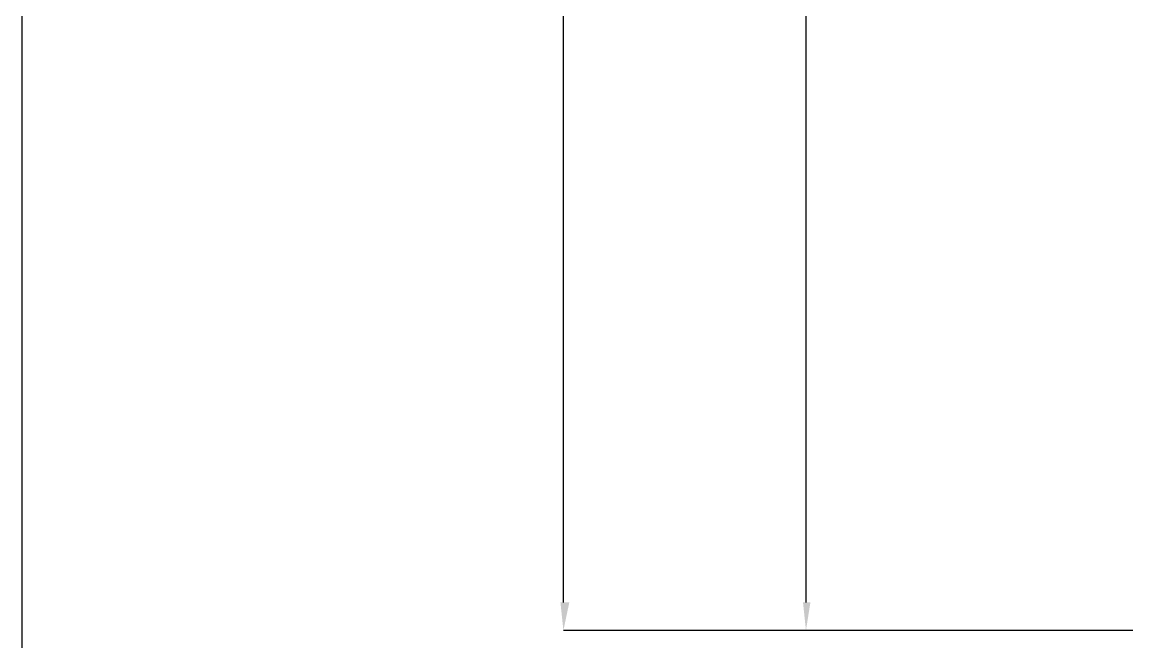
# Model space of a CAD drawing. Header units: millimetres. Extents: x 20 to 821, y 1 to 1134.
# Drawn here: x 20.2 to 154.6, y 374.6 to 450.1 of the extents above; entities that cross this region are included whole.
import ezdxf

# ---------------------------------------------------------------- set-up
doc = ezdxf.new("R2010")
doc.units = ezdxf.units.MM
doc.layers.add('1', color=7, linetype='Continuous')

msp = doc.modelspace()

# ---------------------------------------------------------------- hatches: boundary and pattern name
h = msp.add_hatch(color=1)
h.dxf.hatch_style = 2
h.paths.add_polyline_path([(85.68, 379.401732), (86.76, 379.401732), (86.04, 375.981732)])
h = msp.add_hatch(color=1)
h.dxf.hatch_style = 2
h.paths.add_polyline_path([(115.2, 379.401732), (116.1, 379.401732), (115.56, 375.981732)])

# ---------------------------------------------------------------- linework, layer by layer
at = {"layer": '1', "color": 0, "lineweight": 25}
msp.add_lwpolyline([(20.16, 1133.601732), (821.16, 1133.601732), (821.16, 0.501732), (20.16, 0.501732), (20.16, 1133.601732)], dxfattribs=at)
at = {"layer": '1', "color": 1, "lineweight": 25}
for points in [[(86.04, 379.401732), (86.04, 618.261732)], [(115.56, 599.181732), (115.56, 379.401732)], [(268.56, 375.981732), (86.04, 375.981732)], [(268.56, 375.981732), (115.38, 375.981732)]]:
    msp.add_lwpolyline(points, dxfattribs=at)

doc.saveas('drawing.dxf')
